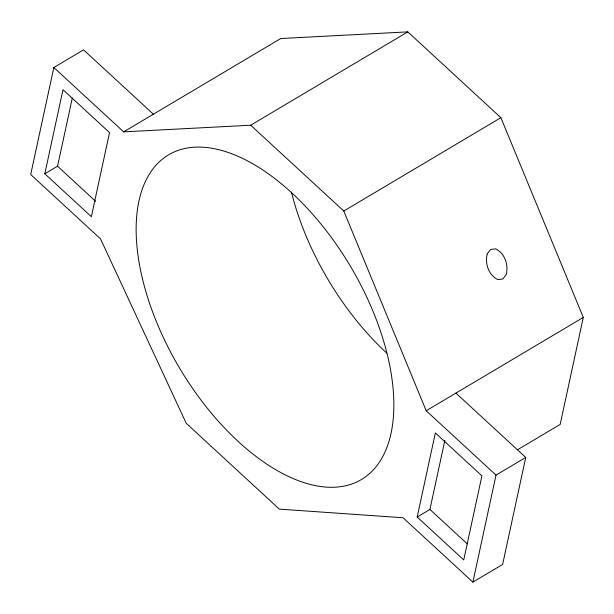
<?xml version="1.0" encoding="UTF-8"?>
<svg xmlns="http://www.w3.org/2000/svg" width="614" height="614" viewBox="0 0 614 614"><rect width="100%" height="100%" fill="white"/><g stroke="black" fill="none" stroke-linecap="round" stroke-linejoin="round"><path stroke-width="0.92" d="M153.377 114.204L83.558 49.849L53.84 67.509L30.7 174.522L100.519 238.877L186.242 423.315L279.339 509.129L403.068 517.763L472.887 582.126L502.613 564.466L525.745 457.453L455.926 393.098M44.814 173.777L62.996 89.698L109.538 132.609L91.363 216.688L44.814 173.777L57.555 166.21L72.299 98.01M417.19 517.026L435.364 432.947L481.913 475.85L463.731 559.93L417.19 517.026L429.923 509.459L444.874 440.33M472.887 582.126L496.028 475.113L525.745 457.453M53.84 67.509L123.66 131.864L280.752 38.529L407.788 31.874L500.878 117.688L583.3 317.415L560.16 424.427L517.433 449.816M123.66 131.864L250.696 125.218L407.788 31.874M250.696 125.218L343.786 211.032L500.878 117.688M343.786 211.032L426.208 410.758L583.3 317.415M426.208 410.758L496.028 475.113M57.555 166.21L95.638 201.315M429.923 509.459L467.3 543.912M386.759 353.088A188.82 99.453 59.3 0 1 291.458 192.151M487.194 253.927C484.83 263.498 488.529 275.103 497.77 279.554L502.828 279.017L506.258 274.512C508.622 264.949 504.923 253.344 495.682 248.885L490.624 249.43L487.194 253.927M142.417 278.641A188.82 99.453 59.3 0 0 360.763 479.91A188.82 99.453 59.3 0 0 291.873 192.965A188.82 99.453 59.3 0 0 142.417 278.641"/></g></svg>
